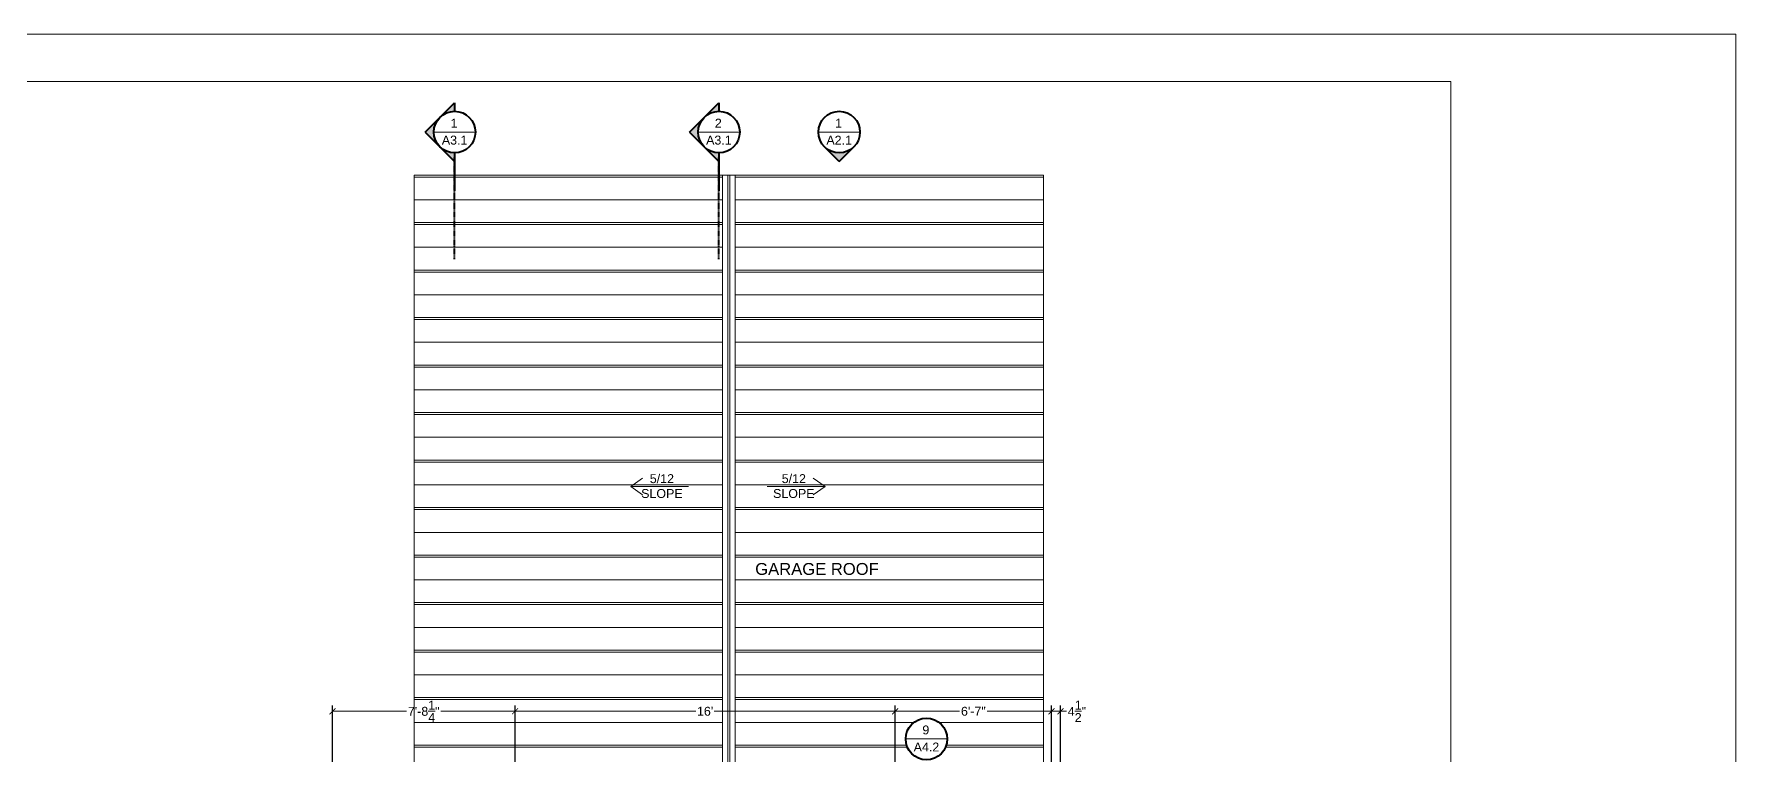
# Model space of a CAD drawing. Header units: inches. Extents: x -4969 to 16721, y 2489 to 24693.
# Drawn here: x 856 to 1716, y 7594 to 7959 of the extents above; entities that cross this region are included whole.
import ezdxf

# ---------------------------------------------------------------- set-up
doc = ezdxf.new("R2010")
doc.units = ezdxf.units.IN
doc.header["$MEASUREMENT"] = 0
doc.linetypes.add('CENTER', pattern=[2, 1.25, -0.25, 0.25, -0.25])
doc.layers.get('0').update_dxf_attribs({"lineweight": 5})
doc.layers.add('0-NPLT', color=1, linetype='Continuous', plot=False)
for name, color, linetype, lineweight in [('1', 1, 'Continuous', 9), ('2', 6, 'Continuous', 20), ('A-DIMSx', 7, 'Continuous', 9), ('A-LINK', 7, 'Continuous', 40), ('A-TEXTx', 7, 'Continuous', 20)]:
    doc.layers.add(name, color=color, linetype=linetype, lineweight=lineweight)
doc.styles.get("Standard").update_dxf_attribs({"font": 'Arial.ttf'})
doc.dimstyles.get("Standard").update_dxf_attribs({"dimtxt": 3, "dimasz": 2, "dimexe": 0.03125, "dimexo": 0.0625, "dimgap": 0.03125, "dimtad": 0, "dimtoh": 1, "dimdec": 4, "dimlfac": 0.99985, "dimzin": 0, "dimdsep": 46, "dimlunit": 4, "dimtxsty": 'Standard', "dimblk": 'ARCHTICK', "dimblk1": 'ARCHTICK', "dimblk2": 'ARCHTICK', "dimcen": 0.09, "dimclrt": 256, "dimadec": 0, "dimazin": 0, "dimtfac": 1, "dimtdec": 4, "dimtofl": 0, "dimtmove": 0, "dimatfit": 3, "dimfxl": 1, "dimtolj": 1, "dimtzin": 0, "dimarcsym": 0})

# ---------------------------------------------------------------- blocks, each defined once
blk = doc.blocks.new('Section Callout')
at = {"layer": 'A-LINK', "ltscale": 0.1}
h = blk.add_hatch(color=152, dxfattribs=at)
h.paths.add_polyline_path([(1891.06, 7392.5), (1883.64, 7385.08), (1891.06, 7377.65, -0.198912), (1887.98, 7385.08, -0.198912)])
h.paths.add_polyline_path([(1898.48, 7399.92), (1891.06, 7392.5, -0.198912), (1898.48, 7395.58)])
h.paths.add_polyline_path([(1891.06, 7377.65), (1898.48, 7370.23), (1898.48, 7374.58, -0.198912)])
at = {"layer": 'A-LINK', "color": 152, "ltscale": 0.1}
for p, q in [((1883.64, 7385.08), (1898.48, 7399.92)), ((1898.48, 7399.92), (1898.48, 7395.58)), ((1883.64, 7385.08), (1898.48, 7370.23)), ((1898.48, 7374.58), (1898.48, 7370.23)), ((1898.48, 7370.23), (1898.48, 7355.49))]:
    blk.add_line(p, q, dxfattribs=at)
blk.add_circle((1898.48, 7385.08), 10.5, dxfattribs=at)
blk = doc.blocks.new('Elevation Callout - 1')
at = {"layer": 'A-LINK', "ltscale": 0.1}
blk.add_hatch(color=152, dxfattribs=at).paths.add_polyline_path([(2031.59, 7377.65), (2039.01, 7370.23), (2046.43, 7377.65, -0.198912), (2039.01, 7374.58, -0.198912)])
at = {"layer": 'A-LINK', "color": 152, "ltscale": 0.1}
for q in [(2031.59, 7377.65), (2046.43, 7377.65)]:
    blk.add_line((2039.01, 7370.23), q, dxfattribs=at)
blk.add_circle((2039.01, 7385.08), 10.5, dxfattribs=at)
blk = doc.blocks.new('BORDER 11X17')
at = {"layer": '0-NPLT', "lineweight": 9, "ltscale": 0.1}
blk.add_lwpolyline([(29864.74, -10461.77), (29048.74, -10461.77), (29048.74, -10989.77), (29864.74, -10989.77), (29864.74, -10461.77)], dxfattribs=at)
blk.add_lwpolyline([(29792.74, -10473.77), (29078.74, -10473.77), (29078.74, -10977.77), (29792.74, -10977.77)], close=True, dxfattribs=at)
blk = doc.blocks.new('_ArchTick')
at = {"color": 0, "linetype": 'ByBlock', "lineweight": 0, "const_width": 0.15}
blk.add_lwpolyline([(-0.5, -0.5), (0.5, 0.5)], dxfattribs=at)
blk = doc.blocks.new('*D536')
at = {"layer": 'A-DIMSx', "color": 0, "lineweight": -2, "ltscale": 0.1, "transparency": 16777216}
for p, q in [((1099.29, 7587.27), (1099.29, 7619.36)), ((1291.29, 7587.27), (1291.29, 7619.36))]:
    blk.add_line(p, q, dxfattribs=at)
at = {"layer": 'A-DIMSx', "color": 0, "lineweight": 5, "ltscale": 0.1, "transparency": 16777216}
for p, q in [((1099.29, 7616.36), (1190.68, 7616.36)), ((1291.29, 7616.36), (1199.89, 7616.36))]:
    blk.add_line(p, q, dxfattribs=at)
at = {"layer": 'Defpoints', "color": 0, "ltscale": 0.1, "transparency": 16777216}
for p in [(1291.29, 7616.36), (1099.29, 7585.27), (1291.29, 7585.27)]:
    blk.add_point(p, dxfattribs=at)
at = {"layer": 'A-DIMSx', "color": 0, "lineweight": 5, "ltscale": 0.1, "transparency": 16777216, "xscale": 3, "yscale": 3, "zscale": 3, "rotation": 180}
blk.add_blockref('_ArchTick', (1099.29, 7616.36), dxfattribs=at)
at = {"layer": 'A-DIMSx', "color": 0, "lineweight": 5, "ltscale": 0.1, "transparency": 16777216, "xscale": 3, "yscale": 3, "zscale": 3}
blk.add_blockref('_ArchTick', (1291.29, 7616.36), dxfattribs=at)
at = {"layer": 'A-DIMSx', "ltscale": 0.1, "transparency": 16777216, "insert": (1195.29, 7616.36), "char_height": 4.5, "attachment_point": 5}
blk.add_mtext("\\A1;16'", dxfattribs=at)
blk = doc.blocks.new('*D537')
at = {"layer": 'A-DIMSx', "color": 0, "lineweight": -2, "ltscale": 0.1, "transparency": 16777216}
for p, q in [((1291.29, 7587.27), (1291.29, 7619.36)), ((1370.29, 7584.27), (1370.29, 7619.36))]:
    blk.add_line(p, q, dxfattribs=at)
at = {"layer": 'A-DIMSx', "color": 0, "lineweight": 5, "ltscale": 0.1, "transparency": 16777216}
for p, q in [((1291.29, 7616.36), (1323.79, 7616.36)), ((1370.29, 7616.36), (1337.78, 7616.36))]:
    blk.add_line(p, q, dxfattribs=at)
at = {"layer": 'Defpoints', "color": 0, "ltscale": 0.1, "transparency": 16777216}
for p in [(1370.29, 7616.36), (1291.29, 7585.27), (1370.29, 7582.27)]:
    blk.add_point(p, dxfattribs=at)
at = {"layer": 'A-DIMSx', "color": 0, "lineweight": 5, "ltscale": 0.1, "transparency": 16777216, "xscale": 3, "yscale": 3, "zscale": 3, "rotation": 180}
blk.add_blockref('_ArchTick', (1291.29, 7616.36), dxfattribs=at)
at = {"layer": 'A-DIMSx', "color": 0, "lineweight": 5, "ltscale": 0.1, "transparency": 16777216, "xscale": 3, "yscale": 3, "zscale": 3}
blk.add_blockref('_ArchTick', (1370.29, 7616.36), dxfattribs=at)
at = {"layer": 'A-DIMSx', "ltscale": 0.1, "transparency": 16777216, "insert": (1330.79, 7616.36), "char_height": 4.5, "attachment_point": 5}
blk.add_mtext('\\A1;6\'-7"', dxfattribs=at)
blk = doc.blocks.new('*D538')
at = {"layer": 'A-DIMSx', "color": 0, "lineweight": -2, "ltscale": 0.1, "transparency": 16777216}
for p, q in [((1370.29, 7584.27), (1370.29, 7619.36)), ((1374.79, 7588.77), (1374.79, 7619.36))]:
    blk.add_line(p, q, dxfattribs=at)
at = {"layer": 'A-DIMSx', "color": 0, "lineweight": 5, "ltscale": 0.1, "transparency": 16777216}
for p, q in [((1370.29, 7616.36), (1374.79, 7616.36)), ((1374.79, 7616.36), (1377.79, 7616.36))]:
    blk.add_line(p, q, dxfattribs=at)
at = {"layer": 'Defpoints', "color": 0, "ltscale": 0.1, "transparency": 16777216}
for p in [(1374.79, 7616.36), (1374.79, 7586.77), (1370.29, 7582.27)]:
    blk.add_point(p, dxfattribs=at)
at = {"layer": 'A-DIMSx', "color": 0, "lineweight": 5, "ltscale": 0.1, "transparency": 16777216, "xscale": 3, "yscale": 3, "zscale": 3, "rotation": 180}
blk.add_blockref('_ArchTick', (1370.29, 7616.36), dxfattribs=at)
at = {"layer": 'A-DIMSx', "color": 0, "lineweight": 5, "ltscale": 0.1, "transparency": 16777216, "xscale": 3, "yscale": 3, "zscale": 3}
blk.add_blockref('_ArchTick', (1374.79, 7616.36), dxfattribs=at)
at = {"layer": 'A-DIMSx', "ltscale": 0.1, "transparency": 16777216, "insert": (1383.11, 7616.36), "char_height": 4.5, "attachment_point": 5}
blk.add_mtext('\\A1;4{\\H1x;\\S1/2;}"', dxfattribs=at)
blk = doc.blocks.new('*D570')
at = {"layer": 'A-DIMSx', "color": 0, "lineweight": -2, "ltscale": 0.1, "transparency": 16777216}
for p, q in [((1007.04, 7589.27), (1007.04, 7619.36)), ((1099.29, 7587.27), (1099.29, 7619.36))]:
    blk.add_line(p, q, dxfattribs=at)
at = {"layer": 'A-DIMSx', "color": 0, "lineweight": 5, "ltscale": 0.1, "transparency": 16777216}
for p, q in [((1007.04, 7616.36), (1044.49, 7616.36)), ((1099.29, 7616.36), (1061.83, 7616.36))]:
    blk.add_line(p, q, dxfattribs=at)
at = {"layer": 'Defpoints', "color": 0, "ltscale": 0.1, "transparency": 16777216}
for p in [(1007.04, 7616.36), (1007.04, 7587.27), (1099.29, 7585.27)]:
    blk.add_point(p, dxfattribs=at)
at = {"layer": 'A-DIMSx', "color": 0, "lineweight": 5, "ltscale": 0.1, "transparency": 16777216, "xscale": 3, "yscale": 3, "zscale": 3, "rotation": 180}
blk.add_blockref('_ArchTick', (1007.04, 7616.36), dxfattribs=at)
at = {"layer": 'A-DIMSx', "color": 0, "lineweight": 5, "ltscale": 0.1, "transparency": 16777216, "xscale": 3, "yscale": 3, "zscale": 3}
blk.add_blockref('_ArchTick', (1099.29, 7616.36), dxfattribs=at)
at = {"layer": 'A-DIMSx', "ltscale": 0.1, "transparency": 16777216, "insert": (1053.16, 7616.36), "char_height": 4.5, "attachment_point": 5}
blk.add_mtext('\\A1;7\'-8{\\H1x;\\S1/4;}"', dxfattribs=at)

msp = doc.modelspace()

# ---------------------------------------------------------------- linework, layer by layer
at = {"layer": '1'}
for p, q in [((1048.2880716, 7886.2747155), (1204.1275377, 7886.2747155)), ((1204.1275377, 7587.2747155), (1204.1275377, 7887.2747155)), ((1210.4486055, 7587.2747155), (1210.4486055, 7887.2747155)), ((1366.2880716, 7886.2747155), (1210.4486055, 7886.2747155)), ((1204.1275377, 7874.7747155), (1048.2880716, 7874.7747155)), ((1210.4486055, 7874.7747155), (1366.2880716, 7874.7747155)), ((1204.1275377, 7863.2747155), (1048.2880716, 7863.2747155)), ((1048.2880716, 7862.2747155), (1204.1275377, 7862.2747155)), ((1210.4486055, 7863.2747155), (1366.2880716, 7863.2747155)), ((1366.2880716, 7862.2747155), (1210.4486055, 7862.2747155)), ((1204.1275377, 7850.7747155), (1048.2880716, 7850.7747155)), ((1210.4486055, 7850.7747155), (1366.2880716, 7850.7747155)), ((1204.1275377, 7839.2747155), (1048.2880716, 7839.2747155)), ((1048.2880716, 7838.2747155), (1204.1275377, 7838.2747155)), ((1210.4486055, 7839.2747155), (1366.2880716, 7839.2747155)), ((1366.2880716, 7838.2747155), (1210.4486055, 7838.2747155)), ((1204.1275377, 7826.7747155), (1048.2880716, 7826.7747155)), ((1210.4486055, 7826.7747155), (1366.2880716, 7826.7747155)), ((1204.1275377, 7815.2747155), (1048.2880716, 7815.2747155)), ((1210.4486055, 7815.2747155), (1366.2880716, 7815.2747155)), ((1048.2880716, 7814.2747155), (1204.1275377, 7814.2747155)), ((1366.2880716, 7814.2747155), (1210.4486055, 7814.2747155)), ((1204.1275377, 7802.7747155), (1048.2880716, 7802.7747155)), ((1210.4486055, 7802.7747155), (1366.2880716, 7802.7747155)), ((1204.1275377, 7791.2747155), (1048.2880716, 7791.2747155)), ((1048.2880716, 7790.2747155), (1204.1275377, 7790.2747155)), ((1210.4486055, 7791.2747155), (1366.2880716, 7791.2747155)), ((1366.2880716, 7790.2747155), (1210.4486055, 7790.2747155)), ((1204.1275377, 7778.7747155), (1048.2880716, 7778.7747155)), ((1210.4486055, 7778.7747155), (1366.2880716, 7778.7747155)), ((1048.2880716, 7767.2747155), (1204.1275377, 7767.2747155)), ((1204.1275377, 7766.2747155), (1048.2880716, 7766.2747155)), ((1366.2880716, 7767.2747155), (1210.4486055, 7767.2747155)), ((1210.4486055, 7766.2747155), (1366.2880716, 7766.2747155)), ((1204.1275377, 7754.7747155), (1048.2880716, 7754.7747155)), ((1210.4486055, 7754.7747155), (1366.2880716, 7754.7747155)), ((1204.1275377, 7743.2747155), (1048.2880716, 7743.2747155)), ((1048.2880716, 7742.2747155), (1204.1275377, 7742.2747155)), ((1210.4486055, 7743.2747155), (1366.2880716, 7743.2747155)), ((1366.2880716, 7742.2747155), (1210.4486055, 7742.2747155)), ((1204.1275377, 7730.7747155), (1048.2880716, 7730.7747155)), ((1210.4486055, 7730.7747155), (1366.2880716, 7730.7747155)), ((1204.1275377, 7719.2747155), (1048.2880716, 7719.2747155)), ((1048.2880716, 7718.2747155), (1204.1275377, 7718.2747155)), ((1210.4486055, 7719.2747155), (1366.2880716, 7719.2747155)), ((1366.2880716, 7718.2747155), (1210.4486055, 7718.2747155)), ((1204.1275377, 7706.7747155), (1048.2880716, 7706.7747155)), ((1210.4486055, 7706.7747155), (1366.2880716, 7706.7747155)), ((1048.2880716, 7695.2747155), (1204.1275377, 7695.2747155)), ((1204.1275377, 7694.2747155), (1048.2880716, 7694.2747155)), ((1366.2880716, 7695.2747155), (1210.4486055, 7695.2747155)), ((1210.4486055, 7694.2747155), (1366.2880716, 7694.2747155)), ((1204.1275377, 7682.7747155), (1048.2880716, 7682.7747155)), ((1210.4486055, 7682.7747155), (1366.2880716, 7682.7747155)), ((1204.1275377, 7671.2747155), (1048.2880716, 7671.2747155)), ((1048.2880716, 7670.2747155), (1204.1275377, 7670.2747155)), ((1210.4486055, 7671.2747155), (1366.2880716, 7671.2747155)), ((1366.2880716, 7670.2747155), (1210.4486055, 7670.2747155)), ((1204.1275377, 7658.7747155), (1048.2880716, 7658.7747155)), ((1210.4486055, 7658.7747155), (1366.2880716, 7658.7747155)), ((1204.1275377, 7647.2747155), (1048.2880716, 7647.2747155)), ((1048.2880716, 7646.2747155), (1204.1275377, 7646.2747155)), ((1210.4486055, 7647.2747155), (1366.2880716, 7647.2747155)), ((1366.2880716, 7646.2747155), (1210.4486055, 7646.2747155)), ((1204.1275377, 7634.7747155), (1048.2880716, 7634.7747155)), ((1210.4486055, 7634.7747155), (1366.2880716, 7634.7747155)), ((1048.2880716, 7623.2747155), (1204.1275377, 7623.2747155)), ((1204.1275377, 7622.2747155), (1048.2880716, 7622.2747155)), ((1366.2880716, 7623.2747155), (1210.4486055, 7623.2747155)), ((1210.4486055, 7622.2747155), (1366.2880716, 7622.2747155)), ((1204.1275377, 7610.7747155), (1048.2880716, 7610.7747155)), ((1210.4486055, 7610.7747155), (1300.7949687, 7610.7747155)), ((1313.4061745, 7610.7747155), (1366.2880716, 7610.7747155)), ((1048.2880716, 7599.2747155), (1204.1275377, 7599.2747155)), ((1204.1275377, 7598.2747155), (1048.2880716, 7598.2747155)), ((1297.0699226, 7599.2747155), (1210.4486055, 7599.2747155)), ((1210.4486055, 7598.2747155), (1297.435919, 7598.2747155)), ((1316.7652242, 7598.2747155), (1366.2880716, 7598.2747155)), ((1366.2880716, 7599.2747155), (1317.1312206, 7599.2747155))]:
    msp.add_line(p, q, dxfattribs=at)
at = {"layer": '2', "color": 152, "ltscale": 0.1}
for p, q in [((1058.272944, 7908.9493173), (1079.272944, 7908.9493173)), ((1191.7679899, 7908.9493173), (1212.7679899, 7908.9493173)), ((1252.5201673, 7908.9493173), (1273.5201674, 7908.9493173)), ((1296.5986625, 7602.3789202), (1317.5986625, 7602.3789202))]:
    msp.add_line(p, q, dxfattribs=at)
at = {"layer": '2'}
for p, q in [((1048.2880716, 7887.2747155), (1048.2880716, 7587.2747155)), ((1048.2880716, 7887.2747155), (1366.2880716, 7887.2747155)), ((1206.7880716, 7887.2747155), (1206.7880716, 7587.2747155)), ((1207.7880716, 7887.2747155), (1207.7880716, 7587.2747155)), ((1366.2880716, 7887.2747155), (1366.2880716, 7587.2747155))]:
    msp.add_line(p, q, dxfattribs=at)
at = {"layer": 'A-LINK', "color": 152, "linetype": 'CENTER', "ltscale": 0.15}
for p, q in [((1068.772944, 7844.8110907), (1068.772944, 7896.2213953)), ((1202.2679899, 7844.8110907), (1202.2679899, 7896.2213953))]:
    msp.add_line(p, q, dxfattribs=at)
at = {"layer": 'A-LINK', "color": 152, "ltscale": 0.1}
msp.add_circle((1307.1005716, 7602.3789202), 10.5000003, dxfattribs=at)

# ---------------------------------------------------------------- block references
at = {"ltscale": 0.1, "xscale": 2, "yscale": 2, "zscale": 2}
msp.add_blockref('BORDER 11X17', (-58013.4783869, 28882.0450796), dxfattribs=at)
at = {"color": 152, "ltscale": 0.1}
for name, p in [('Section Callout', (-829.7120069, 523.8737336)), ('Section Callout', (-696.216961, 523.8737336)), ('Elevation Callout - 1', (-775.9898637, 523.8737336))]:
    msp.add_blockref(name, p, dxfattribs=at)

# ---------------------------------------------------------------- texts
at = {"layer": 'A-LINK', "color": 152, "ltscale": 0.1, "attachment_point": 5}
for s, insert, char_height, width in [('{1}', (1068.4628009, 7913.4926683), 4.5, 9.771161836), ('2', (1201.9578468, 7913.4926683), 4.5, 9.771161836), ('{1}', (1262.7100242, 7913.4926683), 4.5, 9.771161836), ('{\\H0.75x;A3.1}', (1068.7686862, 7904.8893531), 6, 9.85131083), ('{\\H0.75x;A3.1}', (1202.2637321, 7904.8893531), 6, 9.85131083), ('{\\H0.75x;A2.1}', (1263.0159096, 7904.8893531), 6, 9.85131083), ('9', (1306.7904285, 7606.9222712), 4.5, 9.771161836), ('{\\H0.75x;A4.2}', (1307.0963138, 7598.318956), 6, 9.85131083)]:
    msp.add_mtext(s, dxfattribs=dict(at, insert=insert, char_height=char_height, width=width))
at = {"layer": 'A-TEXTx', "char_height": 4.5, "width": 0.842208666, "attachment_point": 5}
for insert in [(1173.4720938, 7730.1135777), (1240.1088451, 7730.1135777)]:
    msp.add_mtext('5/12 SLOPE', dxfattribs=dict(at, insert=insert))
at = {"layer": 'A-TEXTx', "ltscale": 0.5, "insert": (1251.8027022, 7691.2802698), "char_height": 6, "width": 104.530359291, "attachment_point": 2}
msp.add_mtext('{GARAGE ROOF}', dxfattribs=at)

# ---------------------------------------------------------------- dimensions: what is measured, and where the dimension line sits
at = {"layer": 'A-DIMSx', "ltscale": 0.1}
for base, p1, p2, override, picture, middle in [((1007.0380716, 7616.3588259), (1099.2880716, 7585.2747155), (1007.0380716, 7587.2747155), {"dimtxt": 4.5, "dimasz": 3, "dimexe": 3, "dimexo": 2, "dimgap": 1, "dimlfac": 0.99985, "dimlwd": 5}, '*D570', (1053.1630716, 7616.3588259)), ((1291.2880716, 7616.3588259), (1099.2880716, 7585.2747155), (1291.2880716, 7585.2747155), {"dimtxt": 4.5, "dimasz": 3, "dimexe": 3, "dimexo": 2, "dimgap": 1, "dimlfac": -47.9928, "dimlwd": 5}, '*D536', (1195.2880716, 7616.3588259)), ((1370.2880716, 7616.3588259), (1291.2880716, 7585.2747155), (1370.2880716, 7582.2747155), {"dimtxt": 4.5, "dimasz": 3, "dimexe": 3, "dimexo": 2, "dimgap": 1, "dimlfac": -47.9928, "dimlwd": 5}, '*D537', (1330.7880716, 7616.3588259)), ((1374.7880716, 7616.3588259), (1370.2880716, 7582.2747155), (1374.7880716, 7586.7747155), {"dimtxt": 4.5, "dimasz": 3, "dimexe": 3, "dimexo": 2, "dimgap": 1, "dimlfac": -47.9928, "dimlwd": 5}, '*D538', (1383.1054317, 7616.3588259))]:
    dim = msp.add_linear_dim(base=base, p1=p1, p2=p2, dimstyle='Standard', override=override, dxfattribs=at)
    dim.commit()
    dim.dimension.update_dxf_attribs({"geometry": picture, "text_midpoint": middle})

# ---------------------------------------------------------------- leaders
at = {"layer": 'A-TEXTx'}
for points in [[(1157.7103336, 7729.9689139), (1179.7505831, 7729.9689139), (1186.9832491, 7729.9689139)], [(1255.8706053, 7729.9689139), (1233.8303558, 7729.9689139), (1226.5976897, 7729.9689139)]]:
    msp.add_leader(points, dimstyle='Standard', override={"dimasz": 6, "dimgap": 1, "dimldrblk": 'Open90', "dimlwd": -1}, dxfattribs=at)

doc.saveas('drawing.dxf')
